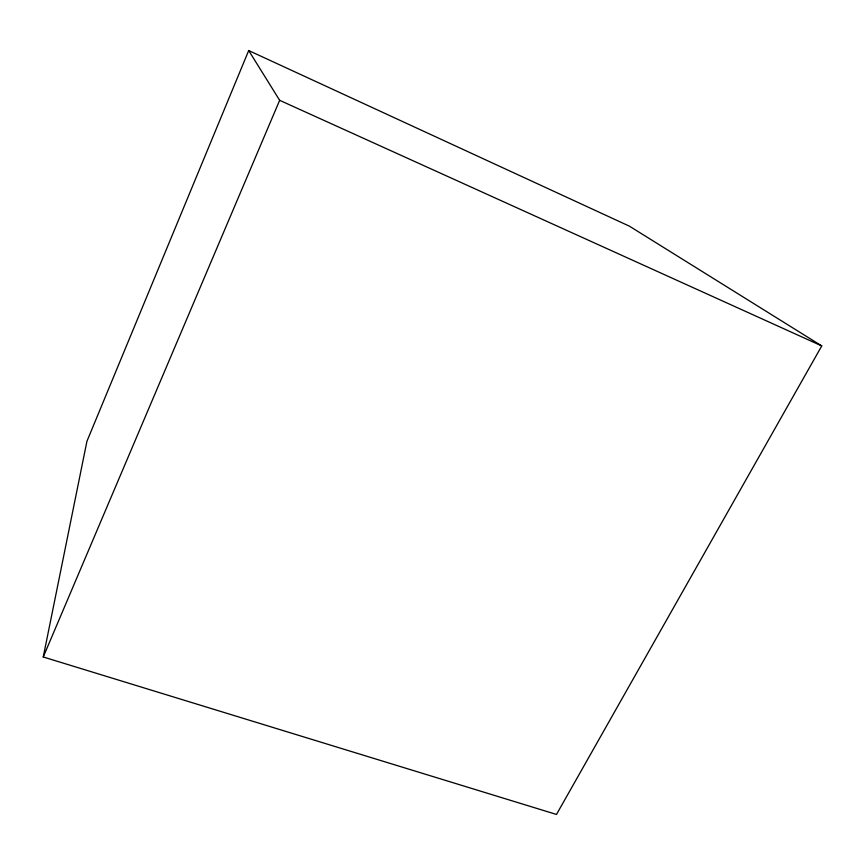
<?xml version="1.0" encoding="UTF-8"?>
<svg xmlns="http://www.w3.org/2000/svg" width="865" height="865" viewBox="0 0 865 865"><rect width="100%" height="100%" fill="white"/><g stroke="black" fill="none" stroke-linecap="round" stroke-linejoin="round"><path stroke-width="1.3" d="M43.25 656.989L86.922 441.334L248.698 50.548L629.45 226.187L821.75 345.924L556.487 814.452L43.25 656.989L279.654 100.318L248.698 50.548M279.654 100.318L821.75 345.924"/></g></svg>
